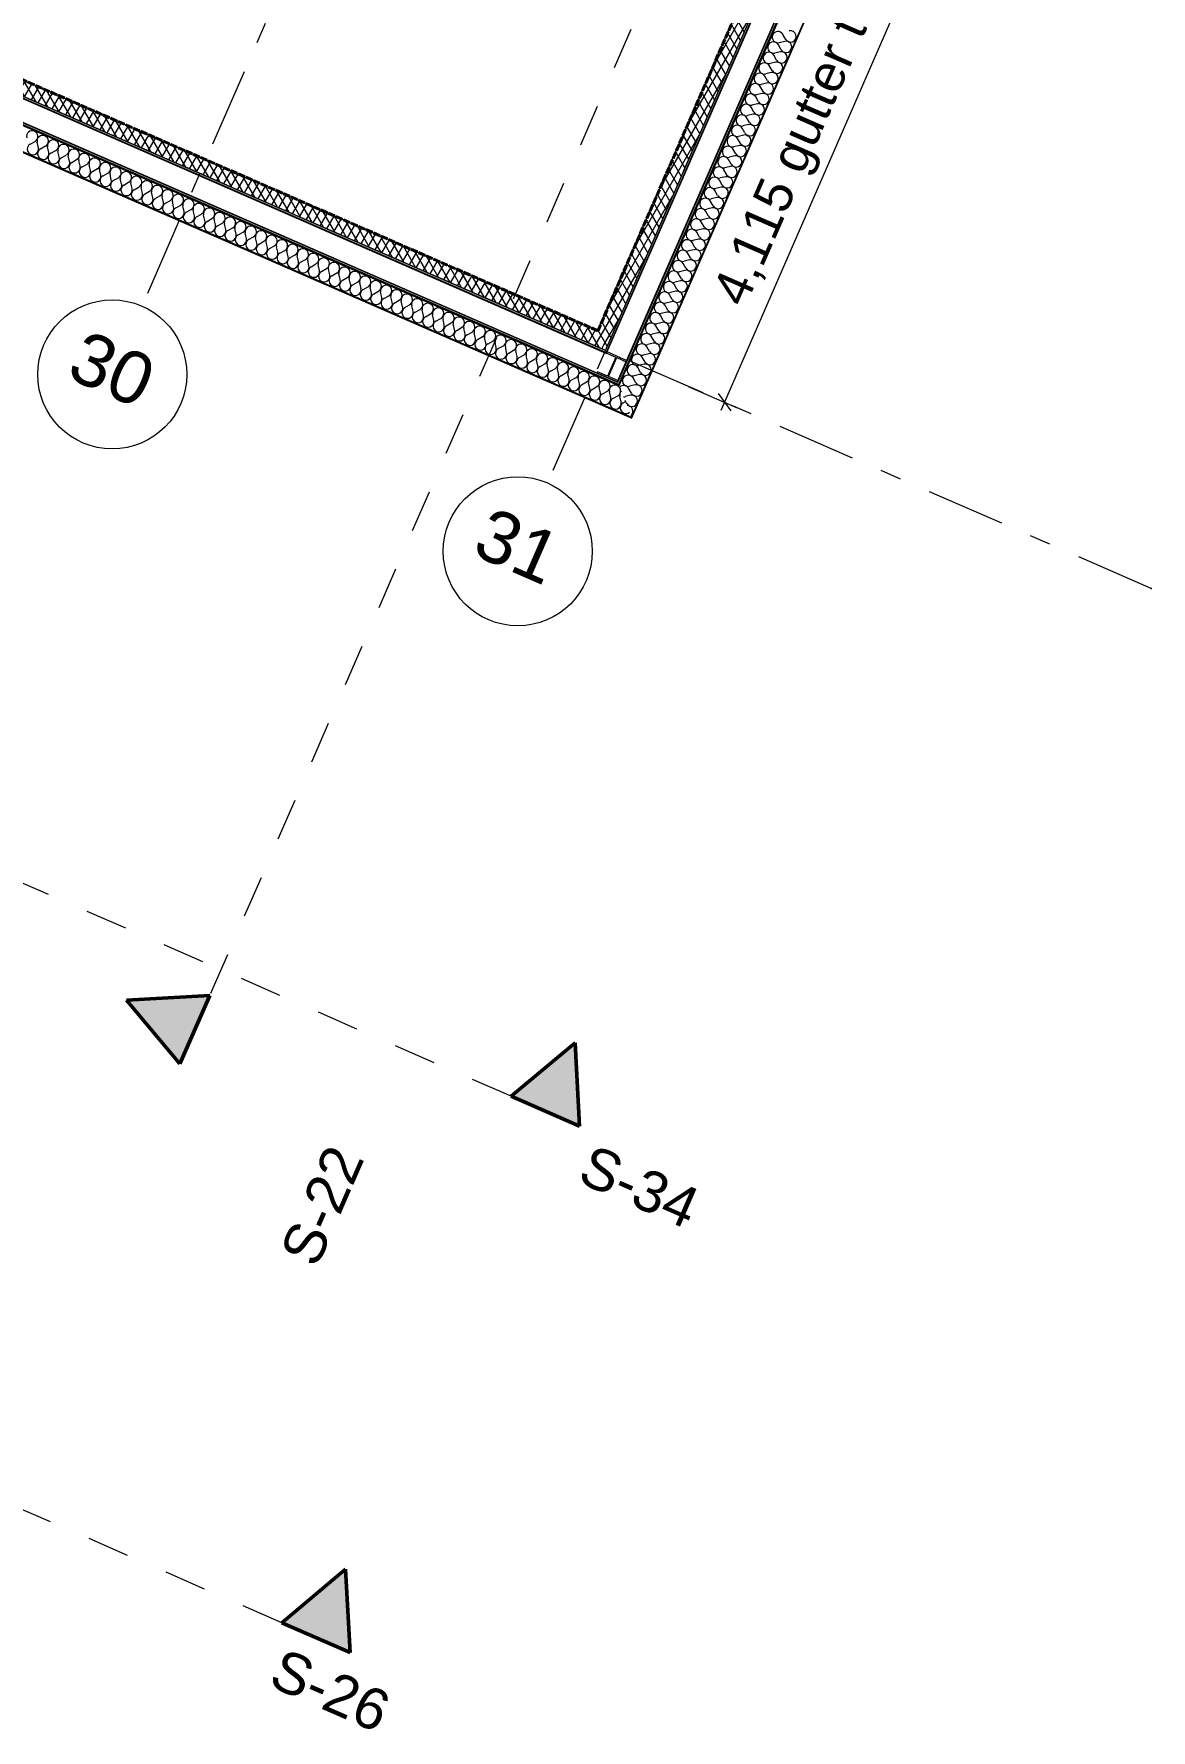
# Model space of a CAD drawing. Header units: millimetres. Extents: x -50172 to 312111, y -142074 to 4572.
# Drawn here: x 8578 to 16076, y -62907 to -51529 of the extents above; entities that cross this region are included whole.
import ezdxf
from ezdxf.enums import TextEntityAlignment as Align

# ---------------------------------------------------------------- set-up
doc = ezdxf.new("R2010")
doc.units = ezdxf.units.MM
doc.header["$MEASUREMENT"] = 0
for name, pattern in [('Dashed', [564.444447, 282.222223, -282.222223]), ('Double Dashed', [1093.611073, 529.166651, -211.666656, 141.111112, -211.666656]), ('Hidden Line', [55, 45, -10])]:
    doc.linetypes.add(name, pattern=pattern)
for name, color, linetype in [('A-20-M_Floor_Slab', 7, 'Continuous'), ('A-95-MC_Marker_Section_P2.Marker', 7, 'Continuous'), ('COLUMN.IFC Import', 7, 'Continuous'), ('New_A-15-MG_Structural_Grid_Phase_2', 7, 'Continuous'), ('New_A-25-M_Wall_Ext', 7, 'Continuous'), ('New_A-95-D_1_100', 7, 'Continuous')]:
    doc.layers.add(name, color=color, linetype=linetype)
for name, color, linetype, lineweight, true_color in [('A-20-M_Floor_Slab_Pen_No__107', 7, 'Continuous', 15, 0xa6a6a6), ('A-95-MC_Marker_Section_P2.Marker_Pen_No__25', 7, 'Continuous', 50, 0x2a2a2a), ('New_A-15-MG_Structural_Grid_Phase_2_Pen_No__222', 7, 'Continuous', 13, 0x65af33), ('New_A-25-M_Wall_Ext_Pen_No__107', 7, 'Continuous', 15, 0xa6a6a6)]:
    doc.layers.add(name, color=color, linetype=linetype, lineweight=lineweight, true_color=true_color)
for name, color, linetype, lineweight in [('A-20-M_Floor_Slab_Pen_No__195', 7, 'Continuous', 35), ('A-20-M_Floor_Slab_Pen_No__4', 7, 'Continuous', 20), ('A-20-M_Floor_Slab_Pen_No__89', 8, 'Continuous', 20), ('A-95-MC_Marker_Section_P2.Marker_Pen_No__1', 7, 'Continuous', 13), ('A-95-MC_Marker_Section_P2.Marker_Pen_No__6', 7, 'Continuous', 35), ('COLUMN.IFC Import_Pen_No__2', 8, 'Continuous', 15), ('New_A-25-M_Wall_Ext_Pen_No__1', 7, 'Continuous', 13), ('New_A-95-D_1_100_Pen_No__1', 7, 'Continuous', 13)]:
    doc.layers.add(name, color=color, linetype=linetype, lineweight=lineweight)
doc.styles.add('GENERATED_STYLE_3', font='')
doc.styles.add('GENERATED_STYLE_4', font='')
doc.styles.get('GENERATED_STYLE_3').set_extended_font_data('Arial')
doc.styles.get('GENERATED_STYLE_4').set_extended_font_data('Swis721 BT')
doc.dimstyles.new('GENERATED_STYLE__1', dxfattribs={"dimtxt": 250, "dimasz": 95, "dimexe": 0.18, "dimexo": 50, "dimgap": 0.09, "dimtad": 1, "dimdec": 0, "dimzin": 0, "dimdsep": 46, "dimtxsty": 'GENERATED_STYLE_3', "dimblk": 'ARROWHEAD_2', "dimblk1": 'ARROWHEAD_2', "dimblk2": 'ARROWHEAD_2', "dimcen": 0.09, "dimclrd": 7, "dimclre": 7, "dimclrt": 7, "dimadec": 0, "dimazin": 0, "dimtfac": 1, "dimtdec": 4, "dimtmove": 0, "dimatfit": 3, "dimfxl": 1, "dimtolj": 1, "dimtzin": 0, "dimarcsym": 0})
pattern_1 = [(0, (0, 0), (0, 173.2051), [0, -100]), (0, (50, 86.6), (0, 173.2051), [0, -100])]
pattern_2 = [(60, (0, 0), (-43.30127, 25), []), (120, (0, 0), (43.30127, 25), [])]

# ---------------------------------------------------------------- blocks, each defined once
blk = doc.blocks.new('Slab_2_1', base_point=(22221, -31567))
at = {"layer": 'A-20-M_Floor_Slab_Pen_No__89', "linetype": 'Continuous', "flags": 128}
blk.add_lwpolyline([(22221, -31567), (1807, -22666), (1703, -22907), (21875, -31703), (12362, -53519), (-4050, -46363), (-4155, -46603), (12498, -53865)], close=True, dxfattribs=at)
blk = doc.blocks.new('*X76')
at = {"layer": 'New_A-25-M_Wall_Ext_Pen_No__107', "linetype": 'Continuous'}
for p, q in [((8553, -52268), (8586, -52249)), ((8609, -52292), (8600, -52255)), ((8622, -52299), (8656, -52280)), ((8678, -52323), (8670, -52286)), ((8692, -52329), (8725, -52310)), ((8748, -52353), (8739, -52316)), ((8762, -52359), (8795, -52341)), ((8818, -52384), (8809, -52347)), ((8832, -52390), (8865, -52371)), ((8888, -52414), (8879, -52377)), ((8902, -52420), (8935, -52402)), ((8958, -52445), (8949, -52408)), ((8972, -52451), (9005, -52432)), ((9028, -52475), (9019, -52438)), ((9042, -52481), (9075, -52462)), ((9097, -52506), (9089, -52469)), ((9111, -52512), (9145, -52493)), ((9167, -52536), (9158, -52499)), ((9181, -52542), (9214, -52523)), ((9237, -52566), (9228, -52529)), ((9251, -52573), (9284, -52554)), ((9307, -52597), (9298, -52560)), ((9321, -52603), (9354, -52584)), ((9377, -52627), (9368, -52590)), ((9391, -52633), (9424, -52615)), ((9447, -52658), (9438, -52621)), ((9461, -52664), (9494, -52645)), ((9516, -52688), (9508, -52651)), ((9530, -52694), (9564, -52676)), ((9586, -52719), (9578, -52682)), ((9600, -52725), (9633, -52706)), ((9656, -52749), (9647, -52712)), ((9670, -52755), (9703, -52737)), ((9726, -52780), (9717, -52743)), ((9740, -52786), (9773, -52767)), ((9796, -52810), (9787, -52773)), ((9810, -52816), (9843, -52797)), ((9866, -52841), (9857, -52804)), ((9880, -52847), (9913, -52828)), ((9935, -52871), (9927, -52834)), ((9949, -52877), (9983, -52858)), ((10005, -52901), (9997, -52864)), ((10019, -52908), (10052, -52889)), ((10075, -52932), (10066, -52895)), ((10089, -52938), (10122, -52919)), ((10145, -52962), (10136, -52925)), ((10159, -52968), (10192, -52950)), ((10215, -52993), (10206, -52956)), ((10229, -52999), (10262, -52980)), ((10285, -53023), (10276, -52986)), ((10299, -53029), (10332, -53011)), ((10355, -53054), (10346, -53017)), ((10368, -53060), (10402, -53041)), ((10424, -53084), (10416, -53047)), ((10438, -53090), (10471, -53071)), ((10494, -53115), (10485, -53078)), ((10508, -53121), (10541, -53102)), ((10564, -53145), (10555, -53108)), ((10578, -53151), (10611, -53132)), ((10634, -53176), (10625, -53138)), ((10648, -53182), (10681, -53163)), ((10704, -53206), (10695, -53169)), ((10718, -53212), (10751, -53193)), ((10774, -53236), (10765, -53199)), ((10788, -53243), (10821, -53224)), ((10843, -53267), (10835, -53230)), ((10857, -53273), (10891, -53254)), ((10913, -53297), (10904, -53260)), ((10927, -53303), (10960, -53285)), ((10983, -53328), (10974, -53291)), ((10997, -53334), (11030, -53315)), ((11053, -53358), (11044, -53321)), ((11067, -53364), (11100, -53346)), ((11123, -53389), (11114, -53352)), ((11137, -53395), (11170, -53376)), ((11193, -53419), (11184, -53382)), ((11207, -53425), (11240, -53406)), ((11262, -53450), (11254, -53413)), ((11276, -53456), (11310, -53437)), ((11332, -53480), (11324, -53443)), ((11346, -53486), (11379, -53467)), ((11402, -53511), (11393, -53473)), ((11416, -53517), (11449, -53498)), ((11472, -53541), (11463, -53504)), ((11486, -53547), (11519, -53528)), ((11542, -53571), (11533, -53534)), ((11556, -53578), (11589, -53559)), ((11612, -53602), (11603, -53565)), ((11626, -53608), (11659, -53589)), ((11681, -53632), (11673, -53595)), ((11695, -53638), (11729, -53620)), ((11751, -53663), (11743, -53626)), ((11765, -53669), (11798, -53650)), ((11821, -53693), (11812, -53656)), ((11835, -53699), (11868, -53681)), ((11891, -53724), (11882, -53687)), ((11905, -53730), (11938, -53711)), ((11961, -53754), (11952, -53717)), ((11975, -53760), (12008, -53741)), ((12031, -53785), (12022, -53748)), ((12045, -53791), (12078, -53772)), ((12101, -53815), (12092, -53778)), ((12114, -53821), (12148, -53802)), ((12170, -53846), (12162, -53808)), ((12184, -53852), (12217, -53833)), ((12240, -53876), (12231, -53839)), ((12254, -53882), (12287, -53863)), ((12310, -53906), (12301, -53869)), ((12324, -53913), (12357, -53894)), ((12380, -53937), (12371, -53900)), ((12394, -53943), (12427, -53924)), ((12450, -53967), (12441, -53930)), ((12464, -53973), (12497, -53955)), ((12520, -53998), (12511, -53961)), ((12534, -54004), (12549, -53995))]:
    blk.add_line(p, q, dxfattribs=at)
for centre, start, end in [((8567, -52216), 66.4404, 193.3103), ((8567, -52216), 299.5705, 66.4404), ((8637, -52247), 66.4404, 193.3103), ((8637, -52247), 299.5705, 66.4404), ((8571, -52301), 119.5705, 13.3103), ((8641, -52332), 119.5705, 13.3103), ((8707, -52277), 66.4404, 193.3103), ((8711, -52362), 119.5705, 13.3103), ((8707, -52277), 299.5705, 66.4404), ((8777, -52307), 66.4404, 193.3103), ((8777, -52307), 299.5705, 66.4404), ((8846, -52338), 66.4404, 193.3103), ((8846, -52338), 299.5705, 66.4404), ((8916, -52368), 66.4404, 193.3103), ((8916, -52368), 299.5705, 66.4404), ((8781, -52393), 119.5705, 13.3103), ((8851, -52423), 119.5705, 13.3103), ((8921, -52453), 119.5705, 13.3103), ((8986, -52399), 66.4404, 193.3103), ((8990, -52484), 119.5705, 13.3103), ((8986, -52399), 299.5705, 66.4404), ((9056, -52429), 66.4404, 193.3103), ((9056, -52429), 299.5705, 66.4404), ((9126, -52460), 66.4404, 193.3103), ((9126, -52460), 299.5705, 66.4404), ((9196, -52490), 66.4404, 193.3103), ((9060, -52514), 119.5705, 13.3103), ((9130, -52545), 119.5705, 13.3103), ((9200, -52575), 119.5705, 13.3103), ((9196, -52490), 299.5705, 66.4404), ((9265, -52521), 66.4404, 193.3103), ((9265, -52521), 299.5705, 66.4404), ((9335, -52551), 66.4404, 193.3103), ((9335, -52551), 299.5705, 66.4404), ((9405, -52582), 66.4404, 193.3103), ((9405, -52582), 299.5705, 66.4404), ((9270, -52606), 119.5705, 13.3103), ((9340, -52636), 119.5705, 13.3103), ((9410, -52667), 119.5705, 13.3103), ((9475, -52612), 66.4404, 193.3103), ((9479, -52697), 119.5705, 13.3103), ((9475, -52612), 299.5705, 66.4404), ((9545, -52642), 66.4404, 193.3103), ((9545, -52642), 299.5705, 66.4404), ((9615, -52673), 66.4404, 193.3103), ((9615, -52673), 299.5705, 66.4404), ((9684, -52703), 66.4404, 193.3103), ((9684, -52703), 299.5705, 66.4404), ((9549, -52728), 119.5705, 13.3103), ((9619, -52758), 119.5705, 13.3103), ((9689, -52788), 119.5705, 13.3103), ((9754, -52734), 66.4404, 193.3103), ((9759, -52819), 119.5705, 13.3103), ((9754, -52734), 299.5705, 66.4404), ((9824, -52764), 66.4404, 193.3103), ((9824, -52764), 299.5705, 66.4404), ((9894, -52795), 66.4404, 193.3103), ((9894, -52795), 299.5705, 66.4404), ((9964, -52825), 66.4404, 193.3103), ((9964, -52825), 299.5705, 66.4404), ((9829, -52849), 119.5705, 13.3103), ((9898, -52880), 119.5705, 13.3103), ((9968, -52910), 119.5705, 13.3103), ((10034, -52856), 66.4404, 193.3103), ((10038, -52941), 119.5705, 13.3103), ((10034, -52856), 299.5705, 66.4404), ((10103, -52886), 66.4404, 193.3103), ((10103, -52886), 299.5705, 66.4404), ((10173, -52917), 66.4404, 193.3103), ((10173, -52917), 299.5705, 66.4404), ((10243, -52947), 66.4404, 193.3103), ((10108, -52971), 119.5705, 13.3103), ((10178, -53002), 119.5705, 13.3103), ((10248, -53032), 119.5705, 13.3103), ((10243, -52947), 299.5705, 66.4404), ((10313, -52977), 66.4404, 193.3103), ((10313, -52977), 299.5705, 66.4404), ((10383, -53008), 66.4404, 193.3103), ((10383, -53008), 299.5705, 66.4404), ((10453, -53038), 66.4404, 193.3103), ((10453, -53038), 299.5705, 66.4404), ((10317, -53063), 119.5705, 13.3103), ((10387, -53093), 119.5705, 13.3103), ((10457, -53123), 119.5705, 13.3103), ((10523, -53069), 66.4404, 193.3103), ((10527, -53154), 119.5705, 13.3103), ((10523, -53069), 299.5705, 66.4404), ((10592, -53099), 66.4404, 193.3103), ((10592, -53099), 299.5705, 66.4404), ((10662, -53130), 66.4404, 193.3103), ((10662, -53130), 299.5705, 66.4404), ((10732, -53160), 66.4404, 193.3103), ((10732, -53160), 299.5705, 66.4404), ((10597, -53184), 119.5705, 13.3103), ((10667, -53215), 119.5705, 13.3103), ((10736, -53245), 119.5705, 13.3103), ((10802, -53191), 66.4404, 193.3103), ((10806, -53276), 119.5705, 13.3103), ((10802, -53191), 299.5705, 66.4404), ((10872, -53221), 66.4404, 193.3103), ((10872, -53221), 299.5705, 66.4404), ((10942, -53252), 66.4404, 193.3103), ((10942, -53252), 299.5705, 66.4404), ((11011, -53282), 66.4404, 193.3103), ((11011, -53282), 299.5705, 66.4404), ((10876, -53306), 119.5705, 13.3103), ((10946, -53337), 119.5705, 13.3103), ((11016, -53367), 119.5705, 13.3103), ((11081, -53312), 66.4404, 193.3103), ((11081, -53312), 299.5705, 66.4404), ((11151, -53343), 66.4404, 193.3103), ((11151, -53343), 299.5705, 66.4404), ((11221, -53373), 66.4404, 193.3103), ((11221, -53373), 299.5705, 66.4404), ((11086, -53398), 119.5705, 13.3103), ((11156, -53428), 119.5705, 13.3103), ((11225, -53458), 119.5705, 13.3103), ((11291, -53404), 66.4404, 193.3103), ((11295, -53489), 119.5705, 13.3103), ((11291, -53404), 299.5705, 66.4404), ((11361, -53434), 66.4404, 193.3103), ((11361, -53434), 299.5705, 66.4404), ((11430, -53465), 66.4404, 193.3103), ((11430, -53465), 299.5705, 66.4404), ((11500, -53495), 66.4404, 193.3103), ((11500, -53495), 299.5705, 66.4404), ((11365, -53519), 119.5705, 13.3103), ((11435, -53550), 119.5705, 13.3103), ((11505, -53580), 119.5705, 13.3103), ((11570, -53526), 66.4404, 193.3103), ((11575, -53611), 119.5705, 13.3103), ((11570, -53526), 299.5705, 66.4404), ((11640, -53556), 66.4404, 193.3103), ((11640, -53556), 299.5705, 66.4404), ((11710, -53587), 66.4404, 193.3103), ((11710, -53587), 299.5705, 66.4404), ((11780, -53617), 66.4404, 193.3103), ((11780, -53617), 299.5705, 66.4404), ((11644, -53641), 119.5705, 13.3103), ((11714, -53672), 119.5705, 13.3103), ((11784, -53702), 119.5705, 13.3103), ((11849, -53647), 66.4404, 193.3103), ((11854, -53733), 119.5705, 13.3103), ((11849, -53647), 299.5705, 66.4404), ((11919, -53678), 66.4404, 193.3103), ((11919, -53678), 299.5705, 66.4404), ((11989, -53708), 66.4404, 193.3103), ((11989, -53708), 299.5705, 66.4404), ((12059, -53739), 66.4404, 193.3103), ((12059, -53739), 299.5705, 66.4404), ((11924, -53763), 119.5705, 13.3103), ((11994, -53793), 119.5705, 13.3103), ((12063, -53824), 119.5705, 13.3103), ((12129, -53769), 66.4404, 193.3103), ((12129, -53769), 299.5705, 66.4404), ((12199, -53800), 66.4404, 193.3103), ((12199, -53800), 299.5705, 66.4404), ((12268, -53830), 66.4404, 193.3103), ((12268, -53830), 299.5705, 66.4404), ((12133, -53854), 119.5705, 13.3103), ((12203, -53885), 119.5705, 13.3103), ((12273, -53915), 119.5705, 13.3103), ((12338, -53861), 66.4404, 193.3103), ((12343, -53946), 119.5705, 13.3103), ((12338, -53861), 299.5705, 66.4404), ((12408, -53891), 66.4404, 193.3103), ((12408, -53891), 299.5705, 66.4404), ((12478, -53922), 66.4404, 193.3103), ((12478, -53922), 299.5705, 66.4404), ((12548, -53952), 134.2171, 193.3103), ((12413, -53976), 119.5705, 13.3103), ((12482, -54007), 119.5705, 13.3103), ((12552, -54037), 119.5705, 310.1013)]:
    blk.add_arc(centre, 38.1, start, end, dxfattribs=at)
blk = doc.blocks.new('Wall_1_1', base_point=(1104, -48719))
at = {"layer": 'New_A-25-M_Wall_Ext_Pen_No__107', "linetype": 'Continuous', "lineweight": 0, "true_color": 0x535353}
for points in [[(1098, -48733), (12422, -53671), (12420, -53667), (1099, -48731)], [(1039, -48868), (12498, -53865), (12496, -53861), (1040, -48865)]]:
    blk.add_hatch(color=251, dxfattribs=at).paths.add_polyline_path(points)
at = {"layer": 'New_A-25-M_Wall_Ext_Pen_No__107', "linetype": 'Continuous'}
for points in [[(12414, -53651), (1104, -48719), (1099, -48731), (12420, -53667)], [(1034, -48879), (12504, -53881), (12498, -53865), (1039, -48868)]]:
    blk.add_hatch(color=256, dxfattribs=at).paths.add_polyline_path(points)
h = blk.add_hatch(dxfattribs=at)
h.set_pattern_fill('Plaster_0001', color=256, style=0, pattern_type=2)
h.set_pattern_definition(pattern_1)
h.paths.add_polyline_path([(966, -49036), (12592, -54105), (12590, -54099), (968, -49031)])
at = {"layer": 'New_A-25-M_Wall_Ext_Pen_No__1', "linetype": 'Continuous'}
for p, q in [((1098, -48733), (12422, -53671)), ((12420, -53667), (1099, -48731)), ((1032, -48885), (12507, -53888)), ((1034, -48879), (12504, -53881)), ((1039, -48868), (12498, -53865)), ((1040, -48865), (12496, -53861)), ((968, -49031), (12590, -54099))]:
    blk.add_line(p, q, dxfattribs=at)
at = {"layer": 'New_A-25-M_Wall_Ext_Pen_No__1', "linetype": 'Continuous', "flags": 128}
for points in [[(12414, -53651), (1104, -48719)], [(966, -49036), (12592, -54105)]]:
    blk.add_lwpolyline(points, dxfattribs=at)
at = {"layer": 'New_A-25-M_Wall_Ext', "color": 250, "lineweight": 50, "true_color": 0x2a2a2a}
blk.add_blockref('*X76', (0, 0), dxfattribs=at)
blk = doc.blocks.new('*X78')
at = {"layer": 'New_A-25-M_Wall_Ext_Pen_No__107', "linetype": 'Continuous'}
for p, q in [((13624, -51565), (13605, -51532)), ((13588, -51649), (13551, -51657)), ((13594, -51635), (13575, -51601)), ((13618, -51579), (13581, -51588)), ((13533, -51774), (13514, -51741)), ((13557, -51718), (13520, -51727)), ((13563, -51704), (13545, -51671)), ((13472, -51914), (13453, -51881)), ((13496, -51858), (13459, -51867)), ((13502, -51844), (13484, -51811)), ((13527, -51788), (13490, -51797)), ((13435, -51998), (13398, -52007)), ((13441, -51984), (13423, -51951)), ((13466, -51928), (13429, -51937)), ((13381, -52123), (13362, -52090)), ((13405, -52068), (13368, -52076)), ((13411, -52054), (13392, -52021)), ((13344, -52207), (13307, -52216)), ((13350, -52193), (13331, -52160)), ((13374, -52137), (13337, -52146)), ((13289, -52333), (13270, -52300)), ((13314, -52277), (13277, -52286)), ((13320, -52263), (13301, -52230)), ((13228, -52473), (13210, -52440)), ((13253, -52417), (13216, -52426)), ((13259, -52403), (13240, -52370)), ((13283, -52347), (13246, -52356)), ((13192, -52556), (13155, -52565)), ((13198, -52543), (13179, -52509)), ((13222, -52487), (13185, -52495)), ((13137, -52682), (13118, -52649)), ((13161, -52626), (13124, -52635)), ((13167, -52612), (13149, -52579)), ((13076, -52822), (13057, -52789)), ((13100, -52766), (13063, -52775)), ((13107, -52752), (13088, -52719)), ((13131, -52696), (13094, -52705)), ((13040, -52906), (13002, -52914)), ((13046, -52892), (13027, -52859)), ((13070, -52836), (13033, -52845)), ((12985, -53031), (12966, -52998)), ((13009, -52976), (12972, -52984)), ((13015, -52962), (12996, -52928)), ((12948, -53115), (12911, -53124)), ((12954, -53101), (12935, -53068)), ((12979, -53045), (12942, -53054)), ((12893, -53241), (12875, -53208)), ((12918, -53185), (12881, -53194)), ((12924, -53171), (12905, -53138)), ((12832, -53381), (12814, -53347)), ((12857, -53325), (12820, -53334)), ((12863, -53311), (12844, -53278)), ((12887, -53255), (12850, -53264)), ((12796, -53464), (12759, -53473)), ((12802, -53450), (12783, -53417)), ((12826, -53395), (12789, -53403)), ((12741, -53590), (12722, -53557)), ((12765, -53534), (12728, -53543)), ((12772, -53520), (12753, -53487)), ((12680, -53730), (12661, -53697)), ((12705, -53674), (12667, -53683)), ((12711, -53660), (12692, -53627)), ((12735, -53604), (12698, -53613)), ((12644, -53814), (12607, -53822)), ((12650, -53800), (12631, -53767)), ((12674, -53744), (12637, -53753)), ((12589, -53939), (12570, -53906)), ((12613, -53883), (12576, -53892)), ((12619, -53869), (12600, -53836)), ((12583, -53953), (12546, -53962)), ((12558, -54009), (12546, -53987))]:
    blk.add_line(p, q, dxfattribs=at)
for centre, start, end in [((13572, -51550), 156.4404, 283.3103), ((13572, -51550), 29.5705, 156.4404), ((13657, -51546), 209.5705, 103.3103), ((13511, -51690), 29.5705, 156.4404), ((13542, -51620), 156.4404, 283.3103), ((13542, -51620), 29.5705, 156.4404), ((13596, -51686), 209.5705, 103.3103), ((13627, -51616), 209.5705, 103.3103), ((13481, -51760), 156.4404, 283.3103), ((13481, -51760), 29.5705, 156.4404), ((13511, -51690), 156.4404, 283.3103), ((13566, -51755), 209.5705, 103.3103), ((13420, -51900), 156.4404, 283.3103), ((13420, -51900), 29.5705, 156.4404), ((13450, -51830), 156.4404, 283.3103), ((13450, -51830), 29.5705, 156.4404), ((13505, -51895), 209.5705, 103.3103), ((13536, -51825), 209.5705, 103.3103), ((13390, -51969), 156.4404, 283.3103), ((13390, -51969), 29.5705, 156.4404), ((13444, -52035), 209.5705, 103.3103), ((13475, -51965), 209.5705, 103.3103), ((13329, -52109), 156.4404, 283.3103), ((13329, -52109), 29.5705, 156.4404), ((13359, -52039), 156.4404, 283.3103), ((13359, -52039), 29.5705, 156.4404), ((13414, -52105), 209.5705, 103.3103), ((13268, -52249), 29.5705, 156.4404), ((13298, -52179), 156.4404, 283.3103), ((13298, -52179), 29.5705, 156.4404), ((13353, -52244), 209.5705, 103.3103), ((13383, -52175), 209.5705, 103.3103), ((13237, -52319), 156.4404, 283.3103), ((13237, -52319), 29.5705, 156.4404), ((13268, -52249), 156.4404, 283.3103), ((13322, -52314), 209.5705, 103.3103), ((13176, -52458), 156.4404, 283.3103), ((13176, -52458), 29.5705, 156.4404), ((13207, -52389), 156.4404, 283.3103), ((13207, -52389), 29.5705, 156.4404), ((13261, -52454), 209.5705, 103.3103), ((13292, -52384), 209.5705, 103.3103), ((13115, -52598), 29.5705, 156.4404), ((13146, -52528), 156.4404, 283.3103), ((13146, -52528), 29.5705, 156.4404), ((13201, -52594), 209.5705, 103.3103), ((13231, -52524), 209.5705, 103.3103), ((13085, -52668), 156.4404, 283.3103), ((13085, -52668), 29.5705, 156.4404), ((13115, -52598), 156.4404, 283.3103), ((13170, -52663), 209.5705, 103.3103), ((13024, -52808), 156.4404, 283.3103), ((13024, -52808), 29.5705, 156.4404), ((13055, -52738), 156.4404, 283.3103), ((13055, -52738), 29.5705, 156.4404), ((13109, -52803), 209.5705, 103.3103), ((13140, -52733), 209.5705, 103.3103), ((12994, -52877), 156.4404, 283.3103), ((12994, -52877), 29.5705, 156.4404), ((13048, -52943), 209.5705, 103.3103), ((13079, -52873), 209.5705, 103.3103), ((12933, -53017), 156.4404, 283.3103), ((12933, -53017), 29.5705, 156.4404), ((12963, -52947), 156.4404, 283.3103), ((12963, -52947), 29.5705, 156.4404), ((13018, -53013), 209.5705, 103.3103), ((12872, -53157), 29.5705, 156.4404), ((12902, -53087), 156.4404, 283.3103), ((12902, -53087), 29.5705, 156.4404), ((12957, -53152), 209.5705, 103.3103), ((12987, -53082), 209.5705, 103.3103), ((12841, -53227), 156.4404, 283.3103), ((12841, -53227), 29.5705, 156.4404), ((12872, -53157), 156.4404, 283.3103), ((12926, -53222), 209.5705, 103.3103), ((12780, -53366), 156.4404, 283.3103), ((12780, -53366), 29.5705, 156.4404), ((12811, -53296), 156.4404, 283.3103), ((12811, -53296), 29.5705, 156.4404), ((12866, -53362), 209.5705, 103.3103), ((12896, -53292), 209.5705, 103.3103), ((12720, -53506), 29.5705, 156.4404), ((12750, -53436), 156.4404, 283.3103), ((12750, -53436), 29.5705, 156.4404), ((12805, -53501), 209.5705, 103.3103), ((12835, -53432), 209.5705, 103.3103), ((12689, -53576), 156.4404, 283.3103), ((12689, -53576), 29.5705, 156.4404), ((12720, -53506), 156.4404, 283.3103), ((12774, -53571), 209.5705, 103.3103), ((12628, -53715), 156.4404, 283.3103), ((12628, -53715), 29.5705, 156.4404), ((12659, -53646), 156.4404, 283.3103), ((12659, -53646), 29.5705, 156.4404), ((12713, -53711), 209.5705, 103.3103), ((12744, -53641), 209.5705, 103.3103), ((12567, -53855), 29.5705, 156.4404), ((12598, -53785), 156.4404, 283.3103), ((12598, -53785), 29.5705, 156.4404), ((12652, -53851), 209.5705, 103.3103), ((12683, -53781), 209.5705, 103.3103), ((12537, -53925), 29.5705, 133.6215), ((12567, -53855), 156.4404, 283.3103), ((12622, -53921), 209.5705, 103.3103), ((12537, -53925), 269.2593, 283.3103), ((12591, -53990), 209.5705, 103.3103), ((12561, -54060), 310.6832, 92.1977)]:
    blk.add_arc(centre, 38.1, start, end, dxfattribs=at)
blk = doc.blocks.new('Wall_2_1', base_point=(12414, -53651))
at = {"layer": 'New_A-25-M_Wall_Ext_Pen_No__107', "linetype": 'Continuous'}
h = blk.add_hatch(dxfattribs=at)
h.set_pattern_fill('Plaster_0001', color=256, style=0, pattern_type=2)
h.set_pattern_definition(pattern_1)
h.paths.add_polyline_path([(12592, -54105), (22461, -31473), (22455, -31475), (12590, -54099)])
at = {"layer": 'New_A-25-M_Wall_Ext_Pen_No__107', "linetype": 'Continuous', "lineweight": 0, "true_color": 0x535353}
for points in [[(12498, -53865), (22221, -31567), (22217, -31569), (12496, -53861)], [(12422, -53671), (22027, -31643), (22023, -31645), (12420, -53667)]]:
    blk.add_hatch(color=251, dxfattribs=at).paths.add_polyline_path(points)
at = {"layer": 'New_A-25-M_Wall_Ext_Pen_No__107', "linetype": 'Continuous'}
for points in [[(12504, -53881), (22236, -31561), (22221, -31567), (12498, -53865)], [(22007, -31651), (12414, -53651), (12420, -53667), (22023, -31645)]]:
    blk.add_hatch(color=256, dxfattribs=at).paths.add_polyline_path(points)
at = {"layer": 'New_A-25-M_Wall_Ext_Pen_No__1', "linetype": 'Continuous'}
for p, q in [((12590, -54099), (22455, -31475)), ((12496, -53861), (22217, -31569)), ((12498, -53865), (22221, -31567)), ((12504, -53881), (22236, -31561)), ((12507, -53888), (22244, -31558)), ((22023, -31645), (12420, -53667)), ((12422, -53671), (22027, -31643))]:
    blk.add_line(p, q, dxfattribs=at)
at = {"layer": 'New_A-25-M_Wall_Ext_Pen_No__1', "linetype": 'Continuous', "flags": 128}
for points in [[(12592, -54105), (22461, -31473)], [(22007, -31651), (12414, -53651)]]:
    blk.add_lwpolyline(points, dxfattribs=at)
at = {"layer": 'New_A-25-M_Wall_Ext', "color": 250, "lineweight": 50, "true_color": 0x2a2a2a}
blk.add_blockref('*X78', (0, 0), dxfattribs=at)
blk = doc.blocks.new('*X143')
at = {"layer": 'A-20-M_Floor_Slab_Pen_No__107', "linetype": 'Continuous'}
for points in [[(8847, -51987), (8697, -51921), (8697, -51923), (8847, -51989)], [(9147, -52117), (8997, -52052), (8997, -52054), (9147, -52120)], [(9336, -52200), (9297, -52183), (9297, -52185), (9331, -52200)], [(9331, -52200), (9447, -52250), (9447, -52248), (9336, -52200)], [(9680, -52350), (9597, -52314), (9597, -52316), (9675, -52350)], [(9675, -52350), (9747, -52381), (9747, -52379), (9680, -52350)], [(10024, -52500), (9897, -52445), (9897, -52447), (10019, -52500)], [(10019, -52500), (10047, -52512), (10047, -52510), (10024, -52500)], [(10347, -52641), (10197, -52575), (10197, -52578), (10347, -52643)], [(10647, -52772), (10497, -52706), (10497, -52708), (10647, -52774)], [(10947, -52902), (10797, -52837), (10797, -52839), (10947, -52905)], [(11247, -53033), (11097, -52968), (11097, -52970), (11247, -53035)], [(11397, -53100), (11400, -53100), (11397, -53099)], [(11400, -53100), (11397, -53100), (11397, -53101), (11547, -53166), (11547, -53164)], [(11744, -53250), (11697, -53229), (11697, -53232), (11739, -53250)], [(11739, -53250), (11847, -53297), (11847, -53295), (11744, -53250)], [(12088, -53400), (11997, -53360), (11997, -53362), (12083, -53400)], [(12083, -53400), (12147, -53428), (12147, -53426), (12088, -53400)], [(12362, -53519), (12297, -53491), (12297, -53493), (12363, -53522)]]:
    blk.add_hatch(color=256, dxfattribs=at).paths.add_polyline_path(points)
blk = doc.blocks.new('Wall_56_1', base_point=(-4385, -46217))
at = {"layer": 'A-20-M_Floor_Slab_Pen_No__107', "linetype": 'Continuous'}
h = blk.add_hatch(dxfattribs=at)
h.set_pattern_fill('Batt_Insulation_0001', color=256, style=0, pattern_type=2)
h.set_pattern_definition(pattern_2)
h.paths.add_polyline_path([(12363, -53522), (-4051, -46365), (-4090, -46454), (12414, -53651)])
at = {"layer": 'A-20-M_Floor_Slab_Pen_No__195', "linetype": 'Hidden Line'}
blk.add_line((12363, -53522), (-4051, -46365), dxfattribs=at)
at = {"layer": 'A-20-M_Floor_Slab_Pen_No__195', "linetype": 'Hidden Line', "flags": 128}
blk.add_lwpolyline([(12362, -53519), (-4050, -46363)], dxfattribs=at)
at = {"layer": 'A-20-M_Floor_Slab_Pen_No__4', "linetype": 'Continuous', "flags": 128}
blk.add_lwpolyline([(-4090, -46454), (12414, -53651)], dxfattribs=at)
at = {"layer": 'A-20-M_Floor_Slab', "color": 250, "lineweight": 50, "true_color": 0x2a2a2a}
blk.add_blockref('*X143', (0, 0), dxfattribs=at)
blk = doc.blocks.new('*X145')
at = {"layer": 'A-20-M_Floor_Slab_Pen_No__107', "linetype": 'Continuous'}
for points in [[(13199, -51600), (13201, -51600), (13267, -51450), (13265, -51450)], [(13199, -51600), (13197, -51604), (13197, -51609), (13201, -51600)], [(13047, -51948), (13003, -52050), (13005, -52050), (13047, -51953)], [(12937, -52200), (12940, -52200), (13005, -52050), (13003, -52050)], [(12937, -52200), (12897, -52292), (12897, -52297), (12940, -52200)], [(12676, -52800), (12678, -52800), (12743, -52650), (12741, -52650)], [(12747, -52636), (12741, -52650), (12743, -52650), (12747, -52641)], [(12610, -52950), (12613, -52950), (12678, -52800), (12676, -52800)], [(12610, -52950), (12597, -52980), (12597, -52985), (12613, -52950)], [(12447, -53324), (12414, -53400), (12416, -53400), (12447, -53329)], [(12362, -53519), (12363, -53522), (12416, -53400), (12414, -53400)]]:
    blk.add_hatch(color=256, dxfattribs=at).paths.add_polyline_path(points)
blk = doc.blocks.new('Wall_57_1', base_point=(12362, -53519))
at = {"layer": 'A-20-M_Floor_Slab_Pen_No__107', "linetype": 'Continuous'}
h = blk.add_hatch(dxfattribs=at)
h.set_pattern_fill('Batt_Insulation_0001', color=256, style=0, pattern_type=2)
h.set_pattern_definition(pattern_2)
h.paths.add_polyline_path([(21878, -31702), (12363, -53522), (12414, -53651), (22007, -31651)])
at = {"layer": 'A-20-M_Floor_Slab_Pen_No__195', "linetype": 'Hidden Line'}
blk.add_line((21878, -31702), (12363, -53522), dxfattribs=at)
at = {"layer": 'A-20-M_Floor_Slab_Pen_No__195', "linetype": 'Hidden Line', "flags": 128}
blk.add_lwpolyline([(21875, -31703), (12362, -53519)], dxfattribs=at)
at = {"layer": 'A-20-M_Floor_Slab_Pen_No__4', "linetype": 'Continuous', "flags": 128}
blk.add_lwpolyline([(12414, -53651), (22007, -31651)], dxfattribs=at)
at = {"layer": 'A-20-M_Floor_Slab', "color": 250, "lineweight": 50, "true_color": 0x2a2a2a}
blk.add_blockref('*X145', (0, 0), dxfattribs=at)
blk = doc.blocks.new('Discrete Accessory 1016')
at = {"layer": 'COLUMN.IFC Import_Pen_No__2', "linetype": 'Continuous'}
for p, q in [((76.45, 78.8), (-76.45, 78.8)), ((-76.45, 78.8), (-76.45, 69.4)), ((-76.45, 69.4), (-3.25, 69.4)), ((-3.25, 69.4), (-3.25, -69.4)), ((3.25, -69.4), (3.25, 69.4)), ((3.25, 69.4), (76.45, 69.4)), ((76.45, 69.4), (76.45, 78.8)), ((-3.25, -69.4), (-76.45, -69.4)), ((-76.45, -69.4), (-76.45, -78.8)), ((-76.45, -78.8), (76.45, -78.8)), ((76.45, -69.4), (3.25, -69.4)), ((76.45, -78.8), (76.45, -69.4))]:
    blk.add_line(p, q, dxfattribs=at)
blk = doc.blocks.new('*D344')
at = {"layer": 'New_A-95-D_1_100_Pen_No__1', "linetype": 'Continuous'}
for p, q in [((18845, -41083), (14858, -50227)), ((10530, -48340), (14944, -50265)), ((14901, -50285), (14815, -50169)), ((14858, -50227), (13213, -53999)), ((12969, -53893), (13299, -54037)), ((13170, -53941), (13256, -54057)), ((13213, -53999), (13189, -54055))]:
    blk.add_line(p, q, dxfattribs=at)
at = {"layer": 'New_A-95-D_1_100_Pen_No__1', "insert": (13419, -53401), "char_height": 250, "attachment_point": 7, "rotation": 66.4404, "style": 'GENERATED_STYLE_3'}
blk.add_mtext('\\A1;{\\fArial|b0|i0|c0|p34;4,115 gutter to grid}', dxfattribs=at)
blk = doc.blocks.new('ARROWHEAD_2')
at = {"color": 0, "linetype": 'Continuous', "lineweight": 0}
for p, q in [((0, 0), (-1, 0)), ((-0.38, -0.66), (0.38, 0.66))]:
    blk.add_line(p, q, dxfattribs=at)
blk = doc.blocks.new('Standard grid marker_31')
at = {"layer": 'New_A-15-MG_Structural_Grid_Phase_2_Pen_No__222', "linetype": 'Double Dashed'}
blk.add_line((1317, 0), (57055, 0), dxfattribs=at)
blk.add_point((1317, 0), dxfattribs=at)
blk.add_point((1317, 0), dxfattribs=at)
at = {"layer": 'New_A-15-MG_Structural_Grid_Phase_2_Pen_No__222', "style": 'GENERATED_STYLE_4'}
for tag, p in [('AC_MarkerText_1_0', (-500, 43)), ('AC_MarkerText_1_1', (58871, 43))]:
    blk.add_attdef(tag, text='', height=350, rotation=180, dxfattribs=at).set_placement(p, align=Align.MIDDLE_CENTER)
blk = doc.blocks.new('Standard grid marker_33')
at = {"layer": 'New_A-15-MG_Structural_Grid_Phase_2_Pen_No__222', "linetype": 'Double Dashed'}
blk.add_line((7182, 0), (0, 0), dxfattribs=at)
at = {"layer": 'New_A-15-MG_Structural_Grid_Phase_2_Pen_No__222', "linetype": 'Continuous'}
blk.add_circle((-500, 0), 500, dxfattribs=at)
at = {"layer": 'New_A-15-MG_Structural_Grid_Phase_2_Pen_No__222', "style": 'GENERATED_STYLE_4'}
for tag, p in [('AC_MarkerText_1_0', (-500, 36)), ('AC_MarkerText_1_1', (27950, 36))]:
    blk.add_attdef(tag, text='', height=350, rotation=270, dxfattribs=at).set_placement(p, align=Align.MIDDLE_CENTER)
blk = doc.blocks.new('Standard grid marker_34')
at = {"layer": 'New_A-15-MG_Structural_Grid_Phase_2_Pen_No__222', "linetype": 'Double Dashed'}
blk.add_line((7182, 0), (0, 0), dxfattribs=at)
at = {"layer": 'New_A-15-MG_Structural_Grid_Phase_2_Pen_No__222', "linetype": 'Continuous'}
blk.add_circle((-500, 0), 500, dxfattribs=at)
at = {"layer": 'New_A-15-MG_Structural_Grid_Phase_2_Pen_No__222', "style": 'GENERATED_STYLE_4'}
for tag, p in [('AC_MarkerText_1_0', (-500, 36)), ('AC_MarkerText_1_1', (27950, 36))]:
    blk.add_attdef(tag, text='', height=350, rotation=270, dxfattribs=at).set_placement(p, align=Align.MIDDLE_CENTER)
blk = doc.blocks.new('Cutting Plane_2_1', base_point=(21934, -30056))
at = {"layer": 'A-95-MC_Marker_Section_P2.Marker_Pen_No__25', "linetype": 'Continuous'}
blk.add_hatch(color=256, dxfattribs=at).paths.add_polyline_path([(9558, -58439), (9758, -57980), (9199, -58010)])
at = {"layer": 'A-95-MC_Marker_Section_P2.Marker_Pen_No__1', "linetype": 'Dashed'}
blk.add_line((21834, -30285), (9758, -57980), dxfattribs=at)
at = {"layer": 'A-95-MC_Marker_Section_P2.Marker_Pen_No__25', "linetype": 'Continuous'}
for p, q in [((9758, -57980), (9199, -58010)), ((9199, -58010), (9558, -58439)), ((9558, -58439), (9758, -57980))]:
    blk.add_line(p, q, dxfattribs=at)
at = {"layer": 'A-95-MC_Marker_Section_P2.Marker_Pen_No__6', "insert": (10479, -59817), "char_height": 275, "attachment_point": 7, "rotation": 66.4404, "style": 'GENERATED_STYLE_4'}
blk.add_mtext('\\A1;{\\fSwis721 BT|b0|i0|c0|p34;S-22}', dxfattribs=at)
blk = doc.blocks.new('Cutting Plane_6_1', base_point=(10470, -62287))
at = {"layer": 'A-95-MC_Marker_Section_P2.Marker_Pen_No__25', "linetype": 'Continuous'}
blk.add_hatch(color=256, dxfattribs=at).paths.add_polyline_path([(10700, -62387), (10241, -62187), (10670, -61828)])
at = {"layer": 'A-95-MC_Marker_Section_P2.Marker_Pen_No__1', "linetype": 'Dashed'}
blk.add_line((10241, -62187), (3665, -59319), dxfattribs=at)
at = {"layer": 'A-95-MC_Marker_Section_P2.Marker_Pen_No__25', "linetype": 'Continuous'}
for p, q in [((10241, -62187), (10670, -61828)), ((10670, -61828), (10700, -62387)), ((10700, -62387), (10241, -62187))]:
    blk.add_line(p, q, dxfattribs=at)
at = {"layer": 'A-95-MC_Marker_Section_P2.Marker_Pen_No__6', "insert": (10883, -62932), "char_height": 275, "attachment_point": 9, "rotation": 336.4404, "style": 'GENERATED_STYLE_4'}
blk.add_mtext('\\A1;{\\fSwis721 BT|b0|i0|c0|p34;S-26}', dxfattribs=at)
blk = doc.blocks.new('Cutting Plane_8_1', base_point=(12010, -58755))
at = {"layer": 'A-95-MC_Marker_Section_P2.Marker_Pen_No__25', "linetype": 'Continuous'}
blk.add_hatch(color=256, dxfattribs=at).paths.add_polyline_path([(12240, -58855), (11781, -58655), (12210, -58297)])
at = {"layer": 'A-95-MC_Marker_Section_P2.Marker_Pen_No__1', "linetype": 'Dashed'}
blk.add_line((11781, -58655), (-40955, -35660), dxfattribs=at)
at = {"layer": 'A-95-MC_Marker_Section_P2.Marker_Pen_No__25', "linetype": 'Continuous'}
for p, q in [((11781, -58655), (12210, -58297)), ((12210, -58297), (12240, -58855)), ((12240, -58855), (11781, -58655))]:
    blk.add_line(p, q, dxfattribs=at)
at = {"layer": 'A-95-MC_Marker_Section_P2.Marker_Pen_No__6', "insert": (12957, -59552), "char_height": 275, "attachment_point": 9, "rotation": 336.4404, "style": 'GENERATED_STYLE_4'}
blk.add_mtext('\\A1;{\\fSwis721 BT|b0|i0|c0|p34;S-34}', dxfattribs=at)

msp = doc.modelspace()

# ---------------------------------------------------------------- block references
at = {"layer": 'A-20-M_Floor_Slab', "color": 8, "linetype": 'Continuous', "lineweight": 20}
msp.add_blockref('Slab_2_1', (22220.5, -31567.4), dxfattribs=at)
at = {"layer": 'A-20-M_Floor_Slab', "color": 250, "lineweight": 50, "true_color": 0x2a2a2a}
for name, p in [('Wall_57_1', (12362.1, -53519.2)), ('Wall_56_1', (-4384.7, -46216.8))]:
    msp.add_blockref(name, p, dxfattribs=at)
at = {"layer": 'A-95-MC_Marker_Section_P2.Marker'}
for name, p in [('Cutting Plane_2_1', (21934.2, -30055.5)), ('Cutting Plane_8_1', (12010.4, -58755.3)), ('Cutting Plane_6_1', (10470.5, -62286.8))]:
    msp.add_blockref(name, p, dxfattribs=at)
at = {"layer": 'COLUMN.IFC Import', "linetype": 'Continuous', "zscale": 1000, "rotation": 156.4404115839877}
msp.add_blockref('Discrete Accessory 1016', (12459.5, -53762.5), dxfattribs=at)
at = {"layer": 'New_A-15-MG_Structural_Grid_Phase_2', "color": 8, "linetype": 'Continuous', "lineweight": 15}
ref = msp.add_blockref('Standard grid marker_33', (9303.8, -53354.1), dxfattribs=dict(at, zscale=1000, rotation=66.44041158399293))
ref.add_attrib('AC_MarkerText_1', '30', dxfattribs={"layer": 'New_A-15-MG_Structural_Grid_Phase_2_Pen_No__222', "color": 85, "true_color": 0x65af33, "height": 350, "rotation": 336.44041, "style": 'GENERATED_STYLE_4'}).set_placement((9103.9, -53776), align=Align.MIDDLE_CENTER)
ref = msp.add_blockref('Standard grid marker_34', (12025.6, -54541), dxfattribs=dict(at, zscale=1000, rotation=66.44041158399293))
ref.add_attrib('AC_MarkerText_1', '31', dxfattribs={"layer": 'New_A-15-MG_Structural_Grid_Phase_2_Pen_No__222', "color": 85, "true_color": 0x65af33, "height": 350, "rotation": 336.44041, "style": 'GENERATED_STYLE_4'}).set_placement((11825.8, -54962.9), align=Align.MIDDLE_CENTER)
at = {"layer": 'New_A-15-MG_Structural_Grid_Phase_2', "color": 8, "linetype": 'Continuous', "lineweight": 15, "zscale": 1000, "rotation": 156.4404115839929}
msp.add_blockref('Standard grid marker_31', (17283.6, -55774.3), dxfattribs=at)
at = {"layer": 'New_A-25-M_Wall_Ext', "color": 250, "lineweight": 50, "true_color": 0x2a2a2a}
for name, p in [('Wall_2_1', (12413.8, -53650.9)), ('Wall_1_1', (1104.1, -48719.3))]:
    msp.add_blockref(name, p, dxfattribs=at)

# ---------------------------------------------------------------- dimensions: what is measured, and where the dimension line sits
at = {"layer": 'New_A-95-D_1_100', "linetype": 'Continuous'}
dim = msp.add_linear_dim(base=(13213, -53999.4), p1=(10484.7, -48320.5), p2=(12923.3, -53873), angle=246.44041, text='<MeasuredValue> gutter to grid', dimstyle='GENERATED_STYLE__1', dxfattribs=at)
dim.commit()
dim.dimension.update_dxf_attribs({"geometry": '*D344', "text_midpoint": (14301.4, -51065.3), "dimtype": 160, "text_rotation": 66.44041})

doc.saveas('drawing.dxf')
